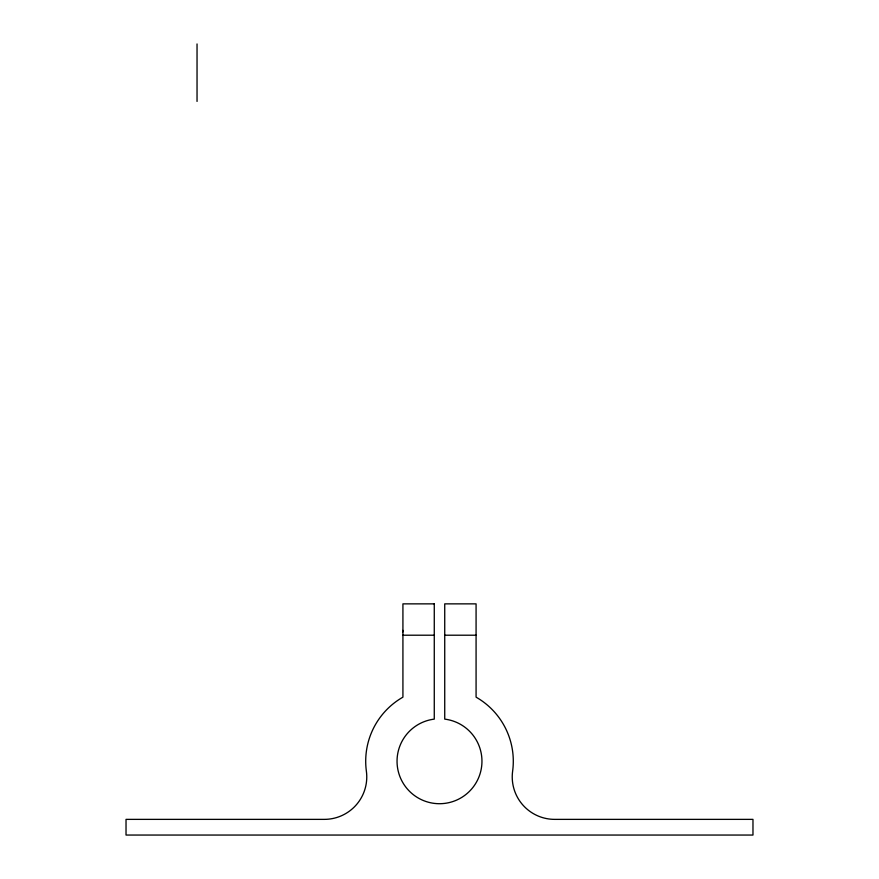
<?xml version="1.0" encoding="UTF-8"?>
<svg xmlns="http://www.w3.org/2000/svg" width="879" height="879" viewBox="0 0 879 879"><rect width="100%" height="100%" fill="white"/><g stroke="black" fill="none" stroke-linecap="round" stroke-linejoin="round"><path stroke-width="1.32" d="M402.923 631.88L402.923 630.375M402.923 635.209L434.27 635.209M444.73 635.209L476.077 635.209M197.039 43.95L197.039 101.426M434.27 603.862L402.923 603.862L402.923 697.157A73.803 73.803 0 0 0 366.378 771.202A42.445 42.445 0 0 1 324.318 819.371L126.027 819.371L126.027 835.05L752.973 835.05L752.973 819.371L554.682 819.371A42.445 42.445 0 0 1 512.622 771.202A73.803 73.803 0 0 0 476.077 697.157L476.077 603.862L444.73 603.862L444.73 719.121A42.445 42.445 0 0 1 475.363 783.969A42.445 42.445 0 0 1 403.637 783.969A42.445 42.445 0 0 1 434.27 719.121L434.27 603.862"/></g></svg>
